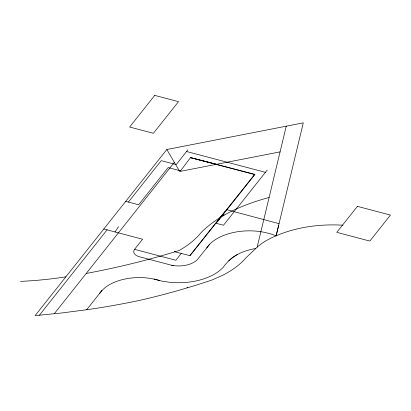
<?xml version="1.0" encoding="UTF-8"?>
<svg xmlns="http://www.w3.org/2000/svg" width="411" height="411" viewBox="0 0 411 411"><rect width="100%" height="100%" fill="white"/><g stroke="black" fill="none" stroke-linecap="round" stroke-linejoin="round"><path stroke-width="0.62" d="M278.591 225.547L276.146 235.796L274.24 236.608A75.151 43.386 0 0 0 257.923 246.461L246.158 257.625A99.426 57.401 0 0 1 222.413 275.416L212.04 279.983A537.1 310.089 0 0 1 188.649 287.438L182.705 289.195A537.1 310.089 0 0 1 146.275 298.838L140.084 300.287A522.463 301.638 0 0 1 88.283 309.529L61.83 312.971L35.105 315.617L166.835 149.512L303.287 122.853L276.12 235.811L275.858 235.719M257.173 247.114L286.256 126.177M115.039 231.953L118.507 226.697M179.129 170.493L180.537 170.827L190.519 157.634L216.756 164.251M99.416 293.68L101.923 290.479L105.195 287.515A42.621 24.609 0 0 1 148.376 278.129L154.217 279.11L159.766 280.564M267.248 170.026L223.471 225.228L216.16 223.296L254.974 174.356L190.519 157.634L254.599 174.572L217.928 220.43M187.776 149.938L176.221 164.6L161.235 160.66L128.396 202.068M39.384 315.237L107.096 229.852M54.221 313.804L174.346 162.33M86.664 309.755L102.041 290.372M342.985 225.202A100.094 60.15 2.1 0 0 276.12 235.811L270.145 233.71L263.687 232.158L256.89 231.193A45.626 26.34 0 0 0 209.553 244.365L198.775 257.882A21.485 12.402 0 0 1 171.86 265.326L173.226 265.691L139.329 256.731A9.643 5.569 0 0 1 134.577 249.349L142.596 239.238L103.808 228.984M181.282 253.443L175.872 260.266L134.577 249.349M223.409 215.641L224.087 214.783M174.865 251.815L189.944 255.642L225.094 211.408M206.615 248.054L209.553 244.365M189.944 255.642L221.899 215.57M237.769 254.311C232.061 257.425 227.088 261.807 223.358 267.14A50.527 29.171 0 0 1 168.936 282.187L161.898 281.119L154.012 279.074M228.655 260.918C235.929 253.767 245.912 250.196 255.781 248.46M280.076 151.88L179.715 171.49L166.835 149.512M65.878 276.814L63.386 277.204A239.659 138.368 0 0 1 20.55 281.371M186.928 287.597L187.565 287.762M186.553 151.495L265.419 172.332M180.537 170.827L168.13 167.57L138.625 204.776L125.715 201.359M174.331 251.568L175.05 251.758M226.512 209.636L279.043 223.661M86.218 273.464A551.988 318.689 0 0 0 171.762 252.765L179.217 250.479L183.517 247.9A105.252 60.766 0 0 0 200.676 233.058A139.324 80.438 0 0 1 218.375 218.709L225.428 214.47A139.324 80.438 0 0 1 241.057 206.933A174.115 100.525 0 0 1 269.118 197.455M154.752 95.383L129.64 127.02L153.385 133.303L178.497 101.666L154.752 95.383M357.426 206.348L336.799 232.333L369.823 241.072L390.45 215.087L357.426 206.348"/></g></svg>
